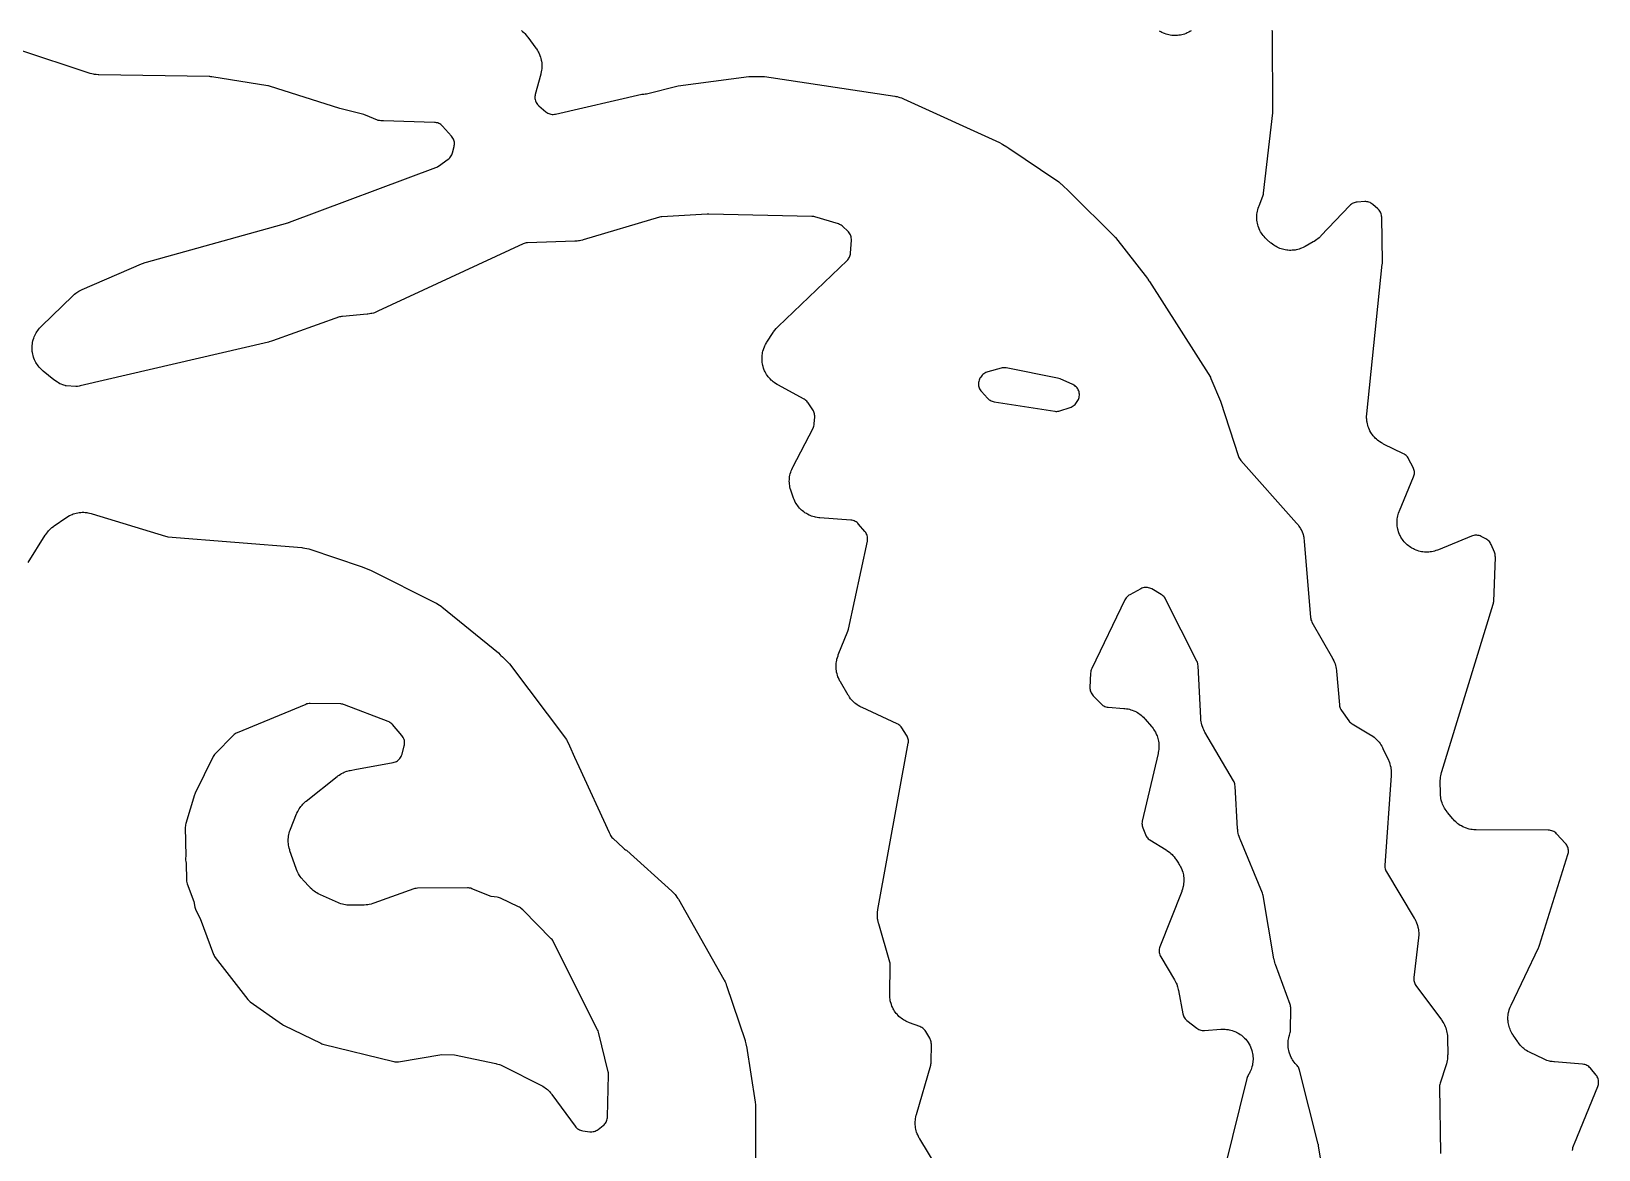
# Model space of a CAD drawing. Header units: millimetres. Extents: x 0 to 194, y 0 to 300.
# Drawn here: x 96.1 to 137.74, y 223.05 to 252.75 of the extents above; entities that cross this region are included whole.
import ezdxf

# ---------------------------------------------------------------- set-up
doc = ezdxf.new("R2010")
doc.units = ezdxf.units.MM
doc.layers.add('CUT', color=7, linetype='CONTINUOUS')

msp = doc.modelspace()

# ---------------------------------------------------------------- linework, layer by layer
at = {"layer": 'CUT'}
for points in [[(109.1181, 252.7727), (109.1473, 252.7498), (109.1845, 252.7171), (109.211, 252.6912), (109.2443, 252.6546), (109.2756, 252.6162), (109.2908, 252.5966), (109.5049, 252.3027), (109.5176, 252.2842), (109.5422, 252.2468), (109.5648, 252.2082), (109.5803, 252.1784), (109.599, 252.1377), (109.6114, 252.1066), (109.626, 252.0642), (109.6353, 252.032), (109.6456, 251.9884), (109.6516, 251.9554), (109.6575, 251.9111), (109.6602, 251.8776), (109.6617, 251.8329), (109.6611, 251.7993), (109.6581, 251.7547), (109.6542, 251.7213), (109.6467, 251.6772), (109.6371, 251.6335), (109.6317, 251.6117), (109.4861, 251.0782), (109.4799, 251.0505), (109.4764, 251.0222), (109.4756, 250.9938), (109.4775, 250.9654), (109.482, 250.9373), (109.4892, 250.9097), (109.499, 250.883), (109.5112, 250.8573), (109.5259, 250.8329), (109.5428, 250.81), (109.5617, 250.7888), (109.5827, 250.7695), (109.766, 250.6155), (109.7907, 250.5969), (109.8171, 250.5809), (109.8451, 250.5677), (109.8742, 250.5575), (109.9043, 250.5503), (109.9349, 250.5463), (109.9658, 250.5454), (109.9966, 250.5477), (110.027, 250.5531), (112.3161, 251.0863), (112.3709, 251.0873), (112.4044, 251.0897), (112.4375, 251.0959), (113.2788, 251.3029), (115.1632, 251.5479), (115.5752, 251.5499), (119.0407, 251.0284), (119.0612, 251.0249), (119.102, 251.0168), (119.1424, 251.0068), (119.1723, 250.998), (119.2116, 250.9843), (119.2502, 250.9688), (119.2693, 250.9607), (121.8212, 249.7999), (121.8214, 249.7998), (121.8767, 249.7659), (121.9103, 249.7453), (122.013, 249.6824), (122.0676, 249.6489), (123.3434, 248.7905), (123.3595, 248.7792), (123.391, 248.7559), (123.4215, 248.7313), (123.4509, 248.7054), (123.4653, 248.6921), (123.6902, 248.4754), (124.8831, 247.289), (124.8838, 247.2883), (124.8966, 247.2756), (124.8972, 247.275), (125.7461, 246.1842), (125.7586, 246.1673), (125.7888, 246.1245), (125.8005, 246.1071), (127.4205, 243.5688), (127.4219, 243.5656), (127.4271, 243.5532), (127.4356, 243.5327), (127.6885, 242.9259), (128.1687, 241.4577), (128.1798, 241.4289), (128.1938, 241.4014), (128.2105, 241.3755), (128.2299, 241.3514), (129.7103, 239.6892), (129.7237, 239.6734), (129.7499, 239.6412), (129.7745, 239.6078), (129.7918, 239.5819), (129.8132, 239.5464), (129.8281, 239.5191), (129.8461, 239.4817), (129.8584, 239.4531), (129.8729, 239.4143), (129.8825, 239.3847), (129.8934, 239.3447), (129.9002, 239.3143), (129.9074, 239.2735), (129.9127, 239.2323), (129.9149, 239.2117), (130.0809, 237.1854), (130.0853, 237.1531), (130.0932, 237.1215), (130.1045, 237.0909), (130.119, 237.0617), (130.6666, 236.0977), (130.678, 236.0762), (130.6996, 236.0329), (130.7189, 235.9884), (130.7315, 235.9544), (130.7459, 235.9081), (130.7548, 235.8729), (130.7641, 235.8253), (130.7708, 235.7773), (130.7735, 235.7532), (130.8498, 234.8612), (130.8542, 234.8297), (130.8619, 234.7988), (130.8729, 234.7689), (130.8869, 234.7404), (130.9039, 234.7135), (131.0989, 234.438), (131.1184, 234.4134), (131.1403, 234.391), (131.1644, 234.3709), (131.1905, 234.3535), (131.6768, 234.0645), (131.6958, 234.0526), (131.733, 234.0278), (131.769, 234.0013), (131.795, 233.98), (131.8282, 233.95), (131.8519, 233.9263), (131.8819, 233.8931), (131.9032, 233.8672), (131.9298, 233.8312), (131.9483, 233.8033), (131.9712, 233.7648), (131.9922, 233.7253), (132.0022, 233.7053), (132.1491, 233.3912), (132.1582, 233.3702), (132.1754, 233.328), (132.1905, 233.2849), (132.2001, 233.252), (132.2107, 233.2076), (132.217, 233.174), (132.223, 233.1287), (132.2258, 233.0946), (132.2272, 233.049), (132.2264, 233.0034), (132.2253, 232.9806), (132.0577, 230.5973), (132.0571, 230.5668), (132.0597, 230.5364), (132.0653, 230.5063), (132.0739, 230.477), (132.0854, 230.4488), (132.0998, 230.4218), (132.8388, 229.1915), (132.8493, 229.173), (132.8693, 229.1357), (132.8877, 229.0974), (132.9, 229.0681), (132.9147, 229.0283), (132.9242, 228.998), (132.935, 228.957), (132.9417, 228.9259), (132.9486, 228.884), (132.9523, 228.8525), (132.9552, 228.8101), (132.9559, 228.7784), (132.9548, 228.7359), (132.9518, 228.6936), (132.9497, 228.6725), (132.8236, 227.6215), (132.8215, 227.5931), (132.8222, 227.5647), (132.8255, 227.5365), (132.8315, 227.5088), (132.8401, 227.4817), (132.8512, 227.4555), (132.8647, 227.4305), (132.8805, 227.407), (133.5593, 226.4923), (133.5729, 226.4729), (133.599, 226.4335), (133.6231, 226.3927), (133.6394, 226.3613), (133.6591, 226.3182), (133.6721, 226.2852), (133.6871, 226.2403), (133.6965, 226.2062), (133.7067, 226.16), (133.7126, 226.125), (133.7179, 226.078), (133.7207, 226.0307), (133.7215, 226.0071), (133.7245, 225.5718), (133.724, 225.5478), (133.7218, 225.4999), (133.717, 225.4522), (133.7115, 225.4167), (133.7017, 225.3697), (133.6894, 225.3234), (133.6826, 225.3004), (133.5243, 224.8114), (133.516, 224.7801), (133.5111, 224.748), (133.5097, 224.7156), (133.5299, 222.9451)], [(126.9119, 252.7672), (126.8743, 252.7442), (126.8453, 252.7284), (126.8057, 252.7092), (126.7753, 252.6963), (126.7339, 252.6811), (126.7024, 252.6712), (126.6597, 252.6602), (126.6274, 252.6534), (126.5839, 252.6465), (126.5511, 252.643), (126.5071, 252.6404), (126.4741, 252.6401), (126.43, 252.6419), (126.3971, 252.6448), (126.3535, 252.6508), (126.321, 252.6569), (126.2782, 252.6672), (126.2465, 252.6765), (126.2048, 252.6909), (126.1742, 252.7032), (126.1342, 252.7217), (126.1049, 252.7369), (126.0669, 252.7592)], [(137.0374, 223.0227), (137.0459, 223.0677), (137.054, 223.101), (137.067, 223.1449), (137.0823, 223.1881), (137.0905, 223.2095), (137.7129, 224.7206), (137.7228, 224.7485), (137.7299, 224.7771), (137.7342, 224.8063), (137.7355, 224.8358), (137.734, 224.8653), (137.7295, 224.8945), (137.7222, 224.9231), (137.7122, 224.9509), (137.6994, 224.9775), (137.6841, 225.0028), (137.6664, 225.0264), (137.5155, 225.2083), (137.4954, 225.2303), (137.4731, 225.2502), (137.449, 225.2678), (137.4232, 225.2829), (137.3961, 225.2954), (137.3678, 225.3051), (137.3388, 225.3119), (137.3092, 225.3158), (136.5608, 225.3773), (136.5406, 225.3794), (136.5002, 225.3846), (136.4602, 225.3915), (136.4304, 225.3981), (136.3911, 225.4087), (136.362, 225.4179), (136.3238, 225.432), (136.2864, 225.4478), (136.2678, 225.4561), (135.9189, 225.622), (135.8975, 225.6329), (135.8553, 225.6558), (135.8144, 225.6809), (135.7848, 225.7014), (135.7468, 225.7307), (135.7195, 225.7542), (135.6849, 225.7874), (135.6603, 225.8136), (135.6293, 225.8504), (135.6004, 225.8887), (135.5865, 225.9082), (135.4656, 226.0875), (135.4541, 226.1054), (135.432, 226.1418), (135.4117, 226.1793), (135.3978, 226.208), (135.381, 226.2472), (135.3699, 226.2771), (135.3569, 226.3177), (135.3487, 226.3486), (135.3396, 226.3902), (135.3343, 226.4217), (135.3293, 226.464), (135.327, 226.4958), (135.3259, 226.5384), (135.3266, 226.5704), (135.3296, 226.6129), (135.3334, 226.6446), (135.3404, 226.6866), (135.3471, 226.7178), (135.358, 226.759), (135.3677, 226.7894), (135.3825, 226.8294), (135.3991, 226.8686), (135.4079, 226.888), (136.1395, 228.4057), (136.1483, 228.4257), (136.1593, 228.4537), (136.1666, 228.4743), (136.9209, 230.887), (136.9281, 230.9147), (136.9327, 230.943), (136.9345, 230.9717), (136.9336, 231.0003), (136.93, 231.0288), (136.9236, 231.0568), (136.9146, 231.084), (136.9031, 231.1103), (136.8891, 231.1353), (136.8727, 231.1589), (136.8542, 231.1808), (136.6165, 231.4364), (136.5945, 231.4577), (136.5705, 231.4767), (136.5447, 231.4931), (136.5173, 231.5068), (136.4887, 231.5176), (136.4591, 231.5255), (136.4289, 231.5303), (136.3983, 231.532), (134.4824, 231.5416), (134.4607, 231.5422), (134.4175, 231.5445), (134.3744, 231.5489), (134.3423, 231.5537), (134.2998, 231.5622), (134.2683, 231.5701), (134.2269, 231.5827), (134.1963, 231.5935), (134.1563, 231.61), (134.1269, 231.6238), (134.0886, 231.644), (134.0607, 231.6606), (134.0245, 231.6844), (133.9983, 231.7036), (133.9646, 231.7308), (133.9404, 231.7523), (133.9094, 231.7827), (133.88, 231.8144), (133.8657, 231.8307), (133.7239, 231.9993), (133.7101, 232.0166), (133.6833, 232.0518), (133.6583, 232.0884), (133.6409, 232.1167), (133.6195, 232.1555), (133.605, 232.1854), (133.5876, 232.2261), (133.5761, 232.2572), (133.5628, 232.2995), (133.5544, 232.3316), (133.5453, 232.375), (133.5401, 232.4078), (133.5354, 232.4518), (133.5328, 232.496), (133.532, 232.5182), (133.5291, 232.8274), (133.5295, 232.8505), (133.5314, 232.8966), (133.5357, 232.9425), (133.5407, 232.9767), (133.5496, 233.022), (133.5609, 233.0667), (133.5671, 233.0889), (134.9343, 237.5332), (134.9409, 237.5585), (134.9452, 237.5842), (134.9473, 237.6103), (134.9908, 238.7876), (134.9907, 238.8141), (134.9881, 238.8405), (134.9833, 238.8666), (134.9761, 238.8921), (134.9668, 238.9169), (134.8792, 239.1211), (134.8661, 239.1479), (134.8504, 239.1733), (134.8323, 239.197), (134.8119, 239.2187), (134.7894, 239.2384), (134.7651, 239.2557), (134.7392, 239.2705), (134.6115, 239.3353), (134.5854, 239.347), (134.5582, 239.3562), (134.5303, 239.3627), (134.5019, 239.3666), (134.4733, 239.3677), (134.4447, 239.3661), (134.4164, 239.3618), (134.3886, 239.3548), (134.3616, 239.3451), (133.4767, 238.9809), (133.456, 238.973), (133.4144, 238.9582), (133.3722, 238.9455), (133.34, 238.9375), (133.2967, 238.929), (133.264, 238.9242), (133.22, 238.92), (133.187, 238.9184), (133.1428, 238.9185), (133.1098, 238.9202), (133.0658, 238.9246), (133.0331, 238.9296), (132.9898, 238.9383), (132.9577, 238.9464), (132.9155, 238.9593), (132.8844, 238.9705), (132.8436, 238.9875), (132.8137, 239.0018), (132.7748, 239.0227), (132.7465, 239.0398), (132.7098, 239.0644), (132.6833, 239.0842), (132.6493, 239.1123), (132.6248, 239.1345), (132.5936, 239.1658), (132.5715, 239.1904), (132.5436, 239.2246), (132.5239, 239.2512), (132.4995, 239.288), (132.4825, 239.3164), (132.4618, 239.3554), (132.4477, 239.3854), (132.431, 239.4262), (132.4199, 239.4574), (132.4072, 239.4997), (132.3992, 239.5318), (132.3907, 239.5752), (132.386, 239.6079), (132.3817, 239.6519), (132.3802, 239.6849), (132.3803, 239.7291), (132.382, 239.7621), (132.3865, 239.8061), (132.3914, 239.8388), (132.4002, 239.8821), (132.4083, 239.9141), (132.4212, 239.9564), (132.4362, 239.9979), (132.4442, 240.0185), (132.8182, 240.9142), (132.8281, 240.9415), (132.8352, 240.9696), (132.8397, 240.9983), (132.8413, 241.0273), (132.8402, 241.0563), (132.8362, 241.0851), (132.8295, 241.1134), (132.82, 241.1408), (132.808, 241.1673), (132.6883, 241.3994), (132.6746, 241.4232), (132.6587, 241.4457), (132.6409, 241.4667), (132.6212, 241.4859), (132.5998, 241.5033), (132.577, 241.5186), (132.5528, 241.5317), (132.0241, 241.7887), (132.0038, 241.7992), (131.9637, 241.8213), (131.9248, 241.8454), (131.8966, 241.8649), (131.8603, 241.8928), (131.8342, 241.9151), (131.801, 241.9466), (131.7773, 241.9714), (131.7474, 242.006), (131.7264, 242.0331), (131.7002, 242.0707), (131.682, 242.0998), (131.6598, 242.1398), (131.6446, 242.1705), (131.6266, 242.2126), (131.6147, 242.2448), (131.601, 242.2884), (131.5924, 242.3216), (131.5832, 242.3665), (131.578, 242.4004), (131.5734, 242.4459), (131.5717, 242.4802), (131.5718, 242.526), (131.5742, 242.5716), (131.576, 242.5945), (131.9877, 246.5709), (131.989, 246.5886), (131.9901, 246.6128), (131.9904, 246.6305), (131.9728, 247.8171), (131.9711, 247.845), (131.9668, 247.8728), (131.9599, 247.8999), (131.9505, 247.9264), (131.9386, 247.9518), (131.9245, 247.976), (131.9081, 247.9988), (131.8897, 248.0199), (131.8694, 248.0393), (131.7351, 248.1557), (131.7122, 248.1737), (131.6877, 248.1894), (131.6617, 248.2026), (131.6346, 248.2133), (131.6066, 248.2212), (131.5779, 248.2264), (131.5489, 248.2288), (131.5197, 248.2284), (131.3239, 248.2161), (131.296, 248.213), (131.2686, 248.2074), (131.2417, 248.1992), (131.2158, 248.1885), (131.1909, 248.1754), (131.1674, 248.1601), (131.1454, 248.1427), (131.1252, 248.1232), (130.3589, 247.316), (130.343, 247.3), (130.3103, 247.2689), (130.276, 247.2394), (130.2493, 247.2186), (130.2123, 247.1927), (130.1741, 247.1687), (130.1546, 247.1572), (129.942, 247.0382), (129.9231, 247.0283), (129.885, 247.0092), (129.8459, 246.992), (129.8161, 246.9805), (129.7756, 246.9671), (129.7448, 246.9585), (129.7032, 246.9489), (129.6717, 246.9433), (129.6294, 246.9377), (129.5976, 246.935), (129.5549, 246.9335), (129.523, 246.9339), (129.4804, 246.9364), (129.4486, 246.9398), (129.4064, 246.9464), (129.3751, 246.9528), (129.3337, 246.9633), (129.3032, 246.9726), (129.263, 246.987), (129.2334, 246.9992), (129.1948, 247.0173), (129.1665, 247.0322), (129.1298, 247.054), (129.1031, 247.0715), (129.0686, 247.0966), (129.0353, 247.1233), (129.019, 247.137), (128.9282, 247.2172), (128.9113, 247.2328), (128.8785, 247.2649), (128.8473, 247.2987), (128.8253, 247.3252), (128.7977, 247.362), (128.7785, 247.3906), (128.7549, 247.43), (128.7387, 247.4603), (128.7191, 247.502), (128.7061, 247.5338), (128.6909, 247.5772), (128.6813, 247.6103), (128.6706, 247.655), (128.6643, 247.6889), (128.6583, 247.7344), (128.6555, 247.7687), (128.6541, 247.8147), (128.6549, 247.8491), (128.6582, 247.895), (128.6624, 247.9291), (128.6704, 247.9744), (128.6781, 248.008), (128.6907, 248.0522), (128.7055, 248.0957), (128.7135, 248.1172), (128.8161, 248.3748), (128.8248, 248.3998), (128.8312, 248.4255), (128.8354, 248.4516), (129.08, 250.5831), (129.0815, 250.601), (129.0829, 250.6256), (129.0833, 250.6435), (129.072, 252.6919), (129.0706, 252.7189), (129.0668, 252.7456), (129.0607, 252.7719)], [(120.1873, 222.5253), (119.6992, 223.3345), (119.6878, 223.3547), (119.6659, 223.3955), (119.6462, 223.4374), (119.6331, 223.4695), (119.6178, 223.5133), (119.608, 223.5466), (119.5973, 223.5917), (119.591, 223.6258), (119.585, 223.6717), (119.5822, 223.7063), (119.5809, 223.7526), (119.5818, 223.7873), (119.5853, 223.8335), (119.5897, 223.868), (119.5979, 223.9136), (119.6085, 223.9587), (119.6143, 223.9811), (119.9923, 225.2879), (119.9986, 225.3143), (120.0026, 225.3412), (120.0041, 225.3683), (120.0087, 225.8505), (120.0077, 225.8782), (120.0042, 225.9057), (119.9981, 225.9328), (119.9895, 225.9591), (119.9785, 225.9846), (119.9653, 226.009), (119.8576, 226.1865), (119.8414, 226.2104), (119.8231, 226.2327), (119.8026, 226.2531), (119.7803, 226.2715), (119.7564, 226.2876), (119.731, 226.3013), (119.7044, 226.3126), (119.4287, 226.4137), (119.4088, 226.4215), (119.3694, 226.4382), (119.3308, 226.4567), (119.3025, 226.4719), (119.2658, 226.494), (119.2392, 226.5118), (119.2048, 226.5373), (119.1799, 226.5576), (119.1481, 226.5862), (119.1253, 226.6087), (119.0963, 226.6403), (119.0757, 226.6649), (119.0499, 226.699), (119.0318, 226.7255), (119.0093, 226.7619), (118.9938, 226.79), (118.9748, 226.8284), (118.9621, 226.8578), (118.9469, 226.8979), (118.9369, 226.9284), (118.9256, 226.9697), (118.9186, 227.001), (118.9113, 227.0431), (118.9073, 227.075), (118.904, 227.1177), (118.9028, 227.1604), (118.9027, 227.1819), (118.9165, 227.9355), (118.9155, 227.9655), (118.9116, 227.9952), (118.9047, 228.0244), (118.6093, 229.0451), (118.6039, 229.0652), (118.5942, 229.1056), (118.5864, 229.1465), (118.582, 229.1773), (118.578, 229.2187), (118.5764, 229.2498), (118.5762, 229.2914), (118.5775, 229.3225), (118.5812, 229.364), (118.5867, 229.4052), (118.59, 229.4257), (119.3958, 233.8395), (119.3996, 233.8676), (119.4007, 233.8959), (119.3991, 233.9242), (119.3949, 233.9522), (119.388, 233.9797), (119.3786, 234.0065), (119.3666, 234.0322), (119.3523, 234.0567), (119.2258, 234.2516), (119.2093, 234.2746), (119.1908, 234.2959), (119.1703, 234.3154), (119.148, 234.3328), (119.1242, 234.3481), (119.0991, 234.3611), (118.1674, 234.7877), (118.1469, 234.7978), (118.1064, 234.8188), (118.067, 234.842), (118.0385, 234.8608), (118.0016, 234.8877), (117.9751, 234.9093), (117.9412, 234.9399), (117.917, 234.9641), (117.8864, 234.9979), (117.8648, 235.0244), (117.8377, 235.0612), (117.8126, 235.0993), (117.8005, 235.1187), (117.5912, 235.4741), (117.5801, 235.4941), (117.559, 235.5345), (117.54, 235.5759), (117.5273, 235.6076), (117.5125, 235.6508), (117.5031, 235.6836), (117.4928, 235.728), (117.4868, 235.7616), (117.481, 235.8069), (117.4785, 235.8409), (117.4773, 235.8865), (117.4782, 235.9206), (117.4816, 235.9661), (117.4859, 236), (117.494, 236.0449), (117.5017, 236.0781), (117.5143, 236.122), (117.529, 236.1651), (117.5369, 236.1865), (117.7908, 236.8215), (117.7991, 236.8452), (117.8054, 236.8695), (118.3098, 239.2054), (118.3148, 239.2354), (118.3166, 239.2658), (118.3153, 239.2963), (118.311, 239.3264), (118.3036, 239.356), (118.2933, 239.3846), (118.2801, 239.4121), (118.2642, 239.4381), (118.2458, 239.4623), (118.0769, 239.6622), (118.0566, 239.684), (118.0343, 239.7036), (118.0101, 239.7209), (117.9843, 239.7357), (117.9572, 239.748), (117.929, 239.7574), (117.9, 239.764), (117.8704, 239.7678), (117.0417, 239.8307), (117.02, 239.8329), (116.9768, 239.8383), (116.9338, 239.8457), (116.902, 239.8529), (116.86, 239.8645), (116.829, 239.8747), (116.7883, 239.8903), (116.7584, 239.9035), (116.7194, 239.923), (116.6885, 239.9404), (116.6515, 239.9636), (116.6222, 239.984), (116.5876, 240.0107), (116.5627, 240.0319), (116.5309, 240.0619), (116.5081, 240.0855), (116.4793, 240.1184), (116.459, 240.144), (116.4335, 240.1796), (116.4158, 240.2071), (116.3939, 240.2449), (116.3789, 240.274), (116.3607, 240.3138), (116.3446, 240.3544), (116.337, 240.3749), (116.2808, 240.5391), (116.2739, 240.5609), (116.2614, 240.6046), (116.251, 240.649), (116.245, 240.6826), (116.2392, 240.7277), (116.2366, 240.7617), (116.2354, 240.8073), (116.2362, 240.8414), (116.2396, 240.8868), (116.2439, 240.9206), (116.2519, 240.9655), (116.2596, 240.9987), (116.2721, 241.0425), (116.2831, 241.0748), (116.2999, 241.1171), (116.3189, 241.1585), (116.3289, 241.179), (116.8656, 242.2097), (116.8786, 242.2383), (116.8886, 242.2681), (116.8954, 242.2987), (116.899, 242.33), (116.9099, 242.5085), (116.9103, 242.5363), (116.9081, 242.5641), (116.9033, 242.5916), (116.8961, 242.6185), (116.8863, 242.6446), (116.8742, 242.6697), (116.8598, 242.6935), (116.7339, 242.8817), (116.7168, 242.9049), (116.6975, 242.9263), (116.6762, 242.9457), (116.6532, 242.9631), (116.6286, 242.9781), (115.9277, 243.3618), (115.9089, 243.3727), (115.8719, 243.3953), (115.836, 243.4197), (115.81, 243.4393), (115.7767, 243.4671), (115.7527, 243.4891), (115.7222, 243.5199), (115.7004, 243.5441), (115.673, 243.5778), (115.6537, 243.6039), (115.6296, 243.6401), (115.6129, 243.668), (115.5925, 243.7063), (115.5785, 243.7356), (115.5619, 243.7757), (115.5508, 243.8063), (115.5381, 243.8478), (115.5301, 243.8793), (115.5214, 243.9219), (115.5164, 243.954), (115.5119, 243.9972), (115.5101, 244.0297), (115.5097, 244.0731), (115.511, 244.1056), (115.5149, 244.1488), (115.5193, 244.181), (115.5273, 244.2237), (115.5348, 244.2553), (115.5468, 244.297), (115.5574, 244.3278), (115.5734, 244.3682), (115.5868, 244.3978), (115.6067, 244.4364), (115.6283, 244.474), (115.6396, 244.4925), (115.8041, 244.7487), (115.8192, 244.7706), (115.8504, 244.8135), (115.8842, 244.8545), (115.9203, 244.8934), (115.939, 244.9123), (117.7689, 246.6638), (117.788, 246.6839), (117.8052, 246.7057), (117.8203, 246.7289), (117.8332, 246.7535), (117.8438, 246.7791), (117.8519, 246.8056), (117.8576, 246.8327), (117.8608, 246.8603), (117.8841, 247.2051), (117.8847, 247.2348), (117.8823, 247.2643), (117.877, 247.2935), (117.8689, 247.3219), (117.858, 247.3495), (117.8444, 247.3758), (117.8283, 247.4007), (117.8098, 247.4239), (117.7891, 247.4451), (117.6584, 247.5667), (117.6375, 247.5844), (117.6151, 247.6002), (117.5913, 247.6138), (117.5664, 247.6252), (117.5406, 247.6343), (116.9151, 247.8226), (116.8891, 247.8292), (116.8625, 247.8335), (116.8357, 247.8353), (114.0934, 247.8995), (114.0808, 247.8995), (114.0636, 247.8992), (114.051, 247.8987), (112.853, 247.8264), (112.8189, 247.8223), (112.7856, 247.8145), (110.7562, 247.2114), (110.7377, 247.2064), (110.7005, 247.197), (110.6629, 247.1893), (110.6345, 247.1847), (110.5964, 247.1801), (110.5582, 247.1772), (110.539, 247.1762), (109.2779, 247.1346), (109.2478, 247.1321), (109.2182, 247.1266), (109.1892, 247.1182), (109.1613, 247.1069), (105.3048, 245.3143), (105.2868, 245.3064), (105.2506, 245.2915), (105.2138, 245.2781), (105.1859, 245.2693), (105.148, 245.2592), (105.1194, 245.2529), (105.0808, 245.2461), (105.042, 245.241), (105.0225, 245.2389), (104.3621, 245.1814), (104.3368, 245.1781), (104.3117, 245.1726), (104.2873, 245.165), (102.5067, 244.529), (102.4822, 244.5211), (102.4204, 244.5029), (102.3954, 244.4964), (97.3946, 243.3337), (97.3722, 243.3291), (97.3272, 243.3211), (97.2819, 243.3153), (97.2779, 243.315), (97.0288, 243.3364), (97.0053, 243.339), (96.9949, 243.3404), (96.966, 243.3488), (96.9336, 243.3599), (96.8911, 243.3769), (96.86, 243.3913), (96.8196, 243.4125), (96.7901, 243.4299), (96.752, 243.4552), (96.7152, 243.4823), (96.6971, 243.4964), (96.4153, 243.7274), (96.3984, 243.7419), (96.3653, 243.7719), (96.3338, 243.8034), (96.3114, 243.8282), (96.2831, 243.8627), (96.2633, 243.8895), (96.2386, 243.9267), (96.2215, 243.9554), (96.2006, 243.9948), (96.1864, 244.025), (96.1695, 244.0663), (96.1584, 244.0978), (96.1457, 244.1405), (96.1378, 244.173), (96.1294, 244.2168), (96.1247, 244.2499), (96.1206, 244.2943), (96.1192, 244.3276), (96.1196, 244.3722), (96.1215, 244.4056), (96.1263, 244.4499), (96.1315, 244.4829), (96.1407, 244.5266), (96.1491, 244.5589), (96.1625, 244.6014), (96.1742, 244.6327), (96.1917, 244.6737), (96.2064, 244.7037), (96.2279, 244.7428), (96.2455, 244.7712), (96.2708, 244.8079), (96.2911, 244.8345), (96.3199, 244.8685), (96.3503, 244.9011), (96.366, 244.917), (97.2026, 245.7272), (97.2175, 245.741), (97.2478, 245.7679), (97.2794, 245.7933), (97.3039, 245.8113), (97.3376, 245.8339), (97.3636, 245.8496), (97.3992, 245.869), (97.4357, 245.8868), (97.4541, 245.8953), (99.024, 246.575), (99.0527, 246.5863), (99.1254, 246.612), (99.1548, 246.6213), (102.916, 247.6679), (102.9284, 247.6716), (102.9454, 247.6771), (102.9576, 247.6814), (106.8483, 249.1369), (106.8726, 249.1472), (106.8958, 249.1596), (106.9179, 249.174), (107.1715, 249.3556), (107.1948, 249.3741), (107.2161, 249.3948), (107.2353, 249.4175), (107.2522, 249.442), (107.2665, 249.4681), (107.2782, 249.4954), (107.2871, 249.5238), (107.3302, 249.6889), (107.3363, 249.7179), (107.3394, 249.7474), (107.3397, 249.777), (107.337, 249.8065), (107.3314, 249.8356), (107.323, 249.864), (107.3118, 249.8914), (107.298, 249.9176), (107.2817, 249.9423), (107.263, 249.9653), (107.0209, 250.2344), (106.9995, 250.2559), (106.976, 250.2752), (106.9506, 250.292), (106.9237, 250.3061), (106.8955, 250.3174), (106.8663, 250.3259), (106.8364, 250.3313), (106.8061, 250.3337), (105.4507, 250.3706), (105.4298, 250.3717), (105.3879, 250.3748), (105.3463, 250.3798), (105.3153, 250.3851), (105.2997, 250.3884), (104.9738, 250.5273), (104.9519, 250.5357), (104.9294, 250.5423), (104.2958, 250.7017), (102.4236, 251.2953), (102.4021, 251.3013), (102.3801, 251.3056), (100.8907, 251.5428), (100.8697, 251.5454), (100.8408, 251.5479), (100.8197, 251.549), (97.8932, 251.5983), (97.8705, 251.5993), (97.8253, 251.6023), (97.7803, 251.6076), (97.7468, 251.6133), (97.7026, 251.6232), (97.6589, 251.6352), (97.6372, 251.6418), (95.7659, 252.2603)], [(96.0162, 238.6436), (96.4693, 239.3682), (96.4818, 239.3872), (96.5078, 239.4244), (96.5356, 239.4602), (96.5578, 239.486), (96.5891, 239.5189), (96.6137, 239.5423), (96.6482, 239.5719), (96.684, 239.5996), (96.7023, 239.6131), (97.0129, 239.8294), (97.0318, 239.8418), (97.0702, 239.8658), (97.1098, 239.8878), (97.1402, 239.9028), (97.1818, 239.9207), (97.2136, 239.9325), (97.2568, 239.9462), (97.2896, 239.9548), (97.3339, 239.964), (97.3674, 239.9693), (97.4124, 239.974), (97.4463, 239.9758), (97.4916, 239.976), (97.5255, 239.9745), (97.5705, 239.9701), (97.6041, 239.9651), (97.6485, 239.9563), (97.6923, 239.9452), (97.7142, 239.9391), (99.6632, 239.3408), (99.6946, 239.333), (99.7267, 239.3286), (103.2825, 239.0375), (103.3094, 239.0345), (103.3628, 239.0269), (103.4158, 239.016), (103.4679, 239.0021), (103.4938, 238.9943), (104.8591, 238.5387), (105.1074, 238.4393), (106.8384, 237.5696), (106.8599, 237.5581), (106.9021, 237.5339), (106.943, 237.5075), (106.9824, 237.4789), (107.0017, 237.4641), (108.5099, 236.239), (108.5555, 236.194), (108.5738, 236.176), (108.6154, 236.135), (108.8044, 235.9484), (110.3122, 233.9381), (110.3237, 233.9219), (110.3917, 233.7737), (110.5296, 233.4733), (110.643, 233.2265), (111.4497, 231.4691), (111.4637, 231.4381), (111.466, 231.4337), (111.4754, 231.4132), (111.4888, 231.3874), (111.5047, 231.363), (111.5228, 231.3402), (111.5431, 231.3193), (111.8291, 231.0518), (111.8534, 231.0313), (111.8798, 231.0136), (111.9078, 230.9987), (111.916, 230.9954), (113.1167, 229.91), (113.134, 229.8934), (113.1678, 229.8594), (113.1997, 229.8237), (113.2222, 229.7957), (113.2502, 229.7567), (113.276, 229.7164), (113.2884, 229.6958), (114.498, 227.5632), (114.5082, 227.5441), (114.5277, 227.5054), (114.5454, 227.4659), (114.5611, 227.4256), (114.5685, 227.4052), (115.0585, 225.9431), (115.0641, 225.9251), (115.0746, 225.8889), (115.0835, 225.8523), (115.0909, 225.8154), (115.0942, 225.7968), (115.3281, 224.3076), (115.3306, 224.2899), (115.3347, 224.2545), (115.3374, 224.2189), (115.3387, 224.1833), (115.339, 224.1655), (115.3257, 219.4301)], [(130.5393, 221.6463), (130.2962, 223.1494), (130.2939, 223.1622), (130.2902, 223.1798), (130.2873, 223.1926), (129.7918, 225.1528), (129.7833, 225.1805), (129.7723, 225.2072), (129.7587, 225.2328), (129.7427, 225.2569), (129.7244, 225.2794), (129.6914, 225.3162), (129.6772, 225.3329), (129.6497, 225.3668), (129.6239, 225.402), (129.6058, 225.4293), (129.5835, 225.4668), (129.5682, 225.4957), (129.5496, 225.5353), (129.5372, 225.5655), (129.5225, 225.6067), (129.5131, 225.638), (129.5025, 225.6804), (129.4961, 225.7125), (129.4897, 225.7557), (129.4864, 225.7883), (129.4842, 225.8319), (129.4842, 225.8646), (129.4862, 225.9083), (129.4893, 225.9408), (129.4956, 225.9841), (129.5019, 226.0162), (129.5123, 226.0586), (129.5216, 226.09), (129.5329, 226.122), (129.5421, 226.1535), (129.5477, 226.1858), (129.5499, 226.2185), (129.5556, 226.7939), (129.5547, 226.8209), (129.5513, 226.8477), (129.5456, 226.8741), (129.5374, 226.8999), (129.1496, 227.9613), (129.1431, 227.9805), (129.1309, 228.0191), (129.1205, 228.0583), (129.1118, 228.0978), (129.1079, 228.1177), (128.8199, 229.7934), (128.8125, 229.8258), (128.8015, 229.8572), (128.2092, 231.2898), (128.2003, 231.3131), (128.1839, 231.3599), (128.1701, 231.4077), (128.1617, 231.4439), (128.1533, 231.4929), (128.1476, 231.5422), (128.1454, 231.567), (128.0764, 232.7051), (128.0734, 232.733), (128.0678, 232.7606), (128.0596, 232.7875), (128.049, 232.8135), (128.0359, 232.8384), (127.2768, 234.1366), (127.2664, 234.1554), (127.2465, 234.1935), (127.2284, 234.2326), (127.2163, 234.2624), (127.202, 234.303), (127.1928, 234.3339), (127.1825, 234.3757), (127.1763, 234.4073), (127.17, 234.4499), (127.1658, 234.4927), (127.1642, 234.5142), (127.0937, 235.9019), (127.0905, 235.9329), (127.0841, 235.9635), (127.0746, 235.9932), (127.062, 236.0218), (126.2312, 237.6689), (126.2171, 237.6939), (126.2007, 237.7173), (126.1821, 237.7391), (126.1616, 237.759), (126.1392, 237.7769), (126.1152, 237.7926), (125.8663, 237.9387), (125.839, 237.9529), (125.8104, 237.9642), (125.7808, 237.9726), (125.7505, 237.9778), (125.7199, 237.98), (125.6892, 237.979), (125.6587, 237.9748), (125.6288, 237.9676), (125.5999, 237.9573), (125.5721, 237.9441), (125.2805, 237.7871), (125.2538, 237.7708), (125.2288, 237.7518), (125.206, 237.7304), (125.1856, 237.7066), (125.1677, 237.6809), (125.1527, 237.6535), (124.2681, 235.8228), (124.2562, 235.7948), (124.2473, 235.7657), (124.2414, 235.7359), (124.2385, 235.7056), (124.2215, 235.3254), (124.2217, 235.2949), (124.225, 235.2645), (124.2314, 235.2346), (124.2408, 235.2055), (124.2531, 235.1775), (124.2682, 235.1509), (124.2859, 235.126), (124.3061, 235.103), (124.5158, 234.8872), (124.5387, 234.866), (124.5636, 234.8473), (124.5903, 234.8313), (124.6185, 234.8181), (124.648, 234.8079), (124.6783, 234.8009), (124.7093, 234.797), (125.1262, 234.7668), (125.1483, 234.7646), (125.1924, 234.7593), (125.2361, 234.7517), (125.2686, 234.7444), (125.3114, 234.7326), (125.343, 234.7221), (125.3844, 234.7061), (125.4148, 234.6926), (125.4545, 234.6726), (125.4834, 234.6562), (125.5209, 234.6324), (125.548, 234.6132), (125.583, 234.5858), (125.6081, 234.564), (125.6402, 234.5333), (125.6707, 234.501), (125.6856, 234.4845), (125.8585, 234.2827), (125.8718, 234.2664), (125.8977, 234.2331), (125.9221, 234.1987), (125.9391, 234.1721), (125.96, 234.1355), (125.9745, 234.1074), (125.9919, 234.069), (126.0037, 234.0396), (126.0175, 233.9998), (126.0264, 233.9695), (126.0364, 233.9285), (126.0425, 233.8975), (126.0486, 233.8558), (126.0517, 233.8243), (126.0539, 233.7822), (126.0541, 233.7506), (126.0523, 233.7085), (126.0495, 233.677), (126.0438, 233.6352), (126.0362, 233.5938), (126.0319, 233.5731), (125.6116, 231.7715), (125.6062, 231.7417), (125.6038, 231.7115), (125.6046, 231.6812), (125.6083, 231.6511), (125.6151, 231.6216), (125.6248, 231.5929), (125.6942, 231.4177), (125.7054, 231.3927), (125.7189, 231.3688), (125.7345, 231.3463), (125.7521, 231.3253), (125.7716, 231.3059), (125.7927, 231.2885), (125.8153, 231.273), (126.2455, 231.0071), (126.2654, 230.994), (126.3044, 230.967), (126.342, 230.9379), (126.3689, 230.9146), (126.4032, 230.8818), (126.4275, 230.8558), (126.4581, 230.8195), (126.4867, 230.7816), (126.5005, 230.7623), (126.5755, 230.6516), (126.5872, 230.6332), (126.6099, 230.596), (126.6307, 230.5577), (126.6448, 230.5283), (126.6618, 230.4882), (126.6731, 230.4576), (126.6862, 230.416), (126.6944, 230.3844), (126.7034, 230.3418), (126.7085, 230.3096), (126.7133, 230.2663), (126.7154, 230.2337), (126.7159, 230.1901), (126.7148, 230.1575), (126.7112, 230.1141), (126.7069, 230.0817), (126.6991, 230.0389), (126.6917, 230.0071), (126.6797, 229.9652), (126.6658, 229.9239), (126.6583, 229.9034), (126.0804, 228.431), (126.0707, 228.4022), (126.064, 228.3725), (126.0604, 228.3424), (126.0598, 228.312), (126.0623, 228.2817), (126.0678, 228.2518), (126.0764, 228.2226), (126.0878, 228.1945), (126.1021, 228.1676), (126.4679, 227.5547), (126.4778, 227.5373), (126.4967, 227.5022), (126.514, 227.4662), (126.5258, 227.4387), (126.5399, 227.4013), (126.5492, 227.3729), (126.5599, 227.3344), (126.5689, 227.2956), (126.573, 227.276), (126.6875, 226.6576), (126.6947, 226.6272), (126.7051, 226.5978), (126.7185, 226.5696), (126.7348, 226.5429), (126.7537, 226.5181), (126.7751, 226.4954), (126.7987, 226.475), (127.0586, 226.2737), (127.0842, 226.2559), (127.1116, 226.2409), (127.1404, 226.2287), (127.1703, 226.2197), (127.201, 226.2138), (127.2321, 226.2111), (127.2633, 226.2116), (127.7012, 226.2425), (127.7235, 226.2435), (127.7681, 226.2444), (127.8127, 226.2431), (127.846, 226.2405), (127.8903, 226.2348), (127.9232, 226.2289), (127.9666, 226.2188), (127.9988, 226.2097), (128.041, 226.1954), (128.0721, 226.1831), (128.1128, 226.1646), (128.1425, 226.1494), (128.1811, 226.127), (128.2091, 226.1088), (128.2453, 226.0828), (128.2714, 226.0619), (128.3049, 226.0324), (128.3288, 226.009), (128.3592, 225.9763), (128.3807, 225.9507), (128.4076, 225.9152), (128.4265, 225.8876), (128.4498, 225.8496), (128.4658, 225.8202), (128.4852, 225.7801), (128.4983, 225.7493), (128.5136, 225.7074), (128.5236, 225.6755), (128.5347, 225.6323), (128.5414, 225.5996), (128.5482, 225.5555), (128.5517, 225.5222), (128.5541, 225.4777), (128.5542, 225.4442), (128.5522, 225.3997), (128.549, 225.3664), (128.5426, 225.3223), (128.5361, 225.2895), (128.5254, 225.2462), (128.5157, 225.2142), (128.5007, 225.1722), (128.4879, 225.1413), (128.4688, 225.101), (128.4478, 225.0617), (128.4367, 225.0422), (128.4226, 225.0188), (128.4085, 224.9923), (128.397, 224.9646), (128.3884, 224.9359), (127.814, 222.6048)]]:
    msp.add_lwpolyline(points, dxfattribs=at)
for points in [[(121.6226, 242.9259), (121.65, 242.9175), (121.678, 242.9117), (123.2856, 242.6598), (123.3135, 242.6567), (123.3415, 242.6563), (123.3695, 242.6585), (123.3971, 242.6633), (123.4241, 242.6707), (123.6955, 242.7582), (123.7247, 242.7693), (123.7525, 242.7834), (123.7788, 242.8002), (123.8031, 242.8198), (123.8253, 242.8417), (123.8451, 242.8658), (123.8835, 242.9181), (123.8999, 242.9429), (123.9138, 242.9692), (123.925, 242.9967), (123.9335, 243.0253), (123.939, 243.0545), (123.9417, 243.0841), (123.9414, 243.1139), (123.9381, 243.1434), (123.932, 243.1725), (123.9229, 243.2009), (123.9112, 243.2282), (123.8967, 243.2542), (123.8798, 243.2787), (123.8605, 243.3014), (123.8391, 243.322), (123.8158, 243.3404), (123.7907, 243.3564), (123.7641, 243.3699), (123.4261, 243.5207), (123.3946, 243.5327), (123.362, 243.5411), (122.0003, 243.8101), (121.9732, 243.8142), (121.9459, 243.8157), (121.9186, 243.8148), (121.8914, 243.8114), (121.8647, 243.8056), (121.5068, 243.7099), (121.4787, 243.7009), (121.4516, 243.6891), (121.4257, 243.6747), (121.4014, 243.6579), (121.3789, 243.6388), (121.3584, 243.6175), (121.3401, 243.5943), (121.3156, 243.5599), (121.2997, 243.5353), (121.2864, 243.5092), (121.2756, 243.482), (121.2676, 243.4538), (121.2624, 243.425), (121.26, 243.3958), (121.2604, 243.3665), (121.2637, 243.3374), (121.2698, 243.3088), (121.2787, 243.2809), (121.2903, 243.254), (121.3044, 243.2283), (121.321, 243.2041), (121.3398, 243.1817), (121.5045, 243.0041), (121.5249, 242.9841), (121.5471, 242.9661), (121.571, 242.9503), (121.5962, 242.9369)], [(100.5857, 229.1822), (100.9418, 228.2323), (100.9538, 228.2049), (100.9683, 228.1787), (100.9855, 228.1541), (101.8506, 227.0356), (101.8701, 227.0129), (101.8917, 226.9922), (101.9153, 226.9738), (102.7742, 226.3693), (102.7944, 226.3563), (102.8155, 226.3449), (103.7877, 225.8715), (103.8167, 225.8592), (103.8468, 225.8501), (105.7286, 225.3833), (105.7586, 225.3775), (105.7889, 225.3747), (105.8194, 225.375), (105.8498, 225.3785), (107.004, 225.5693), (107.3412, 225.5613), (108.4375, 225.3331), (108.4567, 225.3286), (108.4951, 225.3188), (108.533, 225.3074), (108.5609, 225.2976), (108.5977, 225.2829), (108.6337, 225.2666), (108.6515, 225.258), (109.6323, 224.7608), (109.6509, 224.7508), (109.6877, 224.7299), (109.7236, 224.7073), (109.7496, 224.6891), (109.7831, 224.6632), (109.8072, 224.6426), (109.8382, 224.6137), (109.8603, 224.591), (109.8884, 224.5593), (109.9149, 224.5263), (109.9278, 224.5095), (110.5427, 223.6675), (110.5619, 223.6439), (110.5834, 223.6223), (110.607, 223.603), (110.6324, 223.5862), (110.6593, 223.572), (110.6876, 223.5607), (110.7169, 223.5523), (110.7468, 223.5469), (110.9326, 223.5231), (110.962, 223.5207), (110.9915, 223.5213), (111.0208, 223.5248), (111.0496, 223.5312), (111.0776, 223.5403), (111.1046, 223.5521), (111.1303, 223.5666), (111.1545, 223.5835), (111.2908, 223.6891), (111.3132, 223.7083), (111.3336, 223.7296), (111.3518, 223.7528), (111.3677, 223.7777), (111.381, 223.804), (111.3917, 223.8315), (111.3996, 223.8599), (111.4047, 223.889), (111.4069, 223.9184), (111.4362, 225.0363), (111.4357, 225.0634), (111.4327, 225.0905), (111.4273, 225.1171), (111.163, 226.1706), (111.1532, 226.2021), (111.1401, 226.2323), (109.965, 228.5714), (109.9495, 228.5986), (109.9312, 228.624), (109.9104, 228.6474), (109.1648, 229.4031), (109.1421, 229.4239), (109.1387, 229.4264), (109.1356, 229.43), (109.1153, 229.4498), (109.0932, 229.4675), (109.0696, 229.483), (109.0446, 229.4963), (108.5655, 229.7226), (108.5369, 229.7344), (108.5072, 229.7431), (108.4767, 229.7488), (108.3186, 229.7697), (107.7995, 229.9781), (107.7718, 229.9877), (107.7433, 229.9945), (107.7143, 229.9986), (107.685, 229.9997), (106.3563, 229.9876), (106.3229, 229.9854), (106.2901, 229.9796), (106.2581, 229.9701), (105.196, 229.5907), (105.1725, 229.583), (105.125, 229.5689), (105.0768, 229.5575), (105.0403, 229.5509), (104.9911, 229.5449), (104.9417, 229.5415), (104.9169, 229.5405), (104.5869, 229.5364), (104.5625, 229.5368), (104.5138, 229.5388), (104.4791, 229.5421), (104.4491, 229.5466), (104.4028, 229.5561), (104.3685, 229.5651), (104.3235, 229.5794), (104.2792, 229.596), (104.2573, 229.6049), (103.7817, 229.813), (103.7609, 229.8228), (103.72, 229.8432), (103.6801, 229.8657), (103.6511, 229.8841), (103.6138, 229.9106), (103.5868, 229.9318), (103.5523, 229.9619), (103.5194, 229.9938), (103.5034, 230.0101), (103.3149, 230.212), (103.2994, 230.2296), (103.2691, 230.2656), (103.2408, 230.3031), (103.2211, 230.3322), (103.1969, 230.3725), (103.1803, 230.4036), (103.1604, 230.4461), (103.1428, 230.4897), (103.1345, 230.5117), (102.9704, 230.9862), (102.9635, 231.008), (102.9508, 231.052), (102.9403, 231.0966), (102.9341, 231.1304), (102.9282, 231.1758), (102.9255, 231.21), (102.9243, 231.2558), (102.9251, 231.2901), (102.9285, 231.3358), (102.9328, 231.3698), (102.9408, 231.4149), (102.9486, 231.4483), (102.9611, 231.4924), (102.9759, 231.5357), (102.9839, 231.5572), (103.1459, 231.9628), (103.1552, 231.9842), (103.1747, 232.0266), (103.1964, 232.0679), (103.2142, 232.0979), (103.2401, 232.1367), (103.2609, 232.1648), (103.2906, 232.2007), (103.3143, 232.2264), (103.3476, 232.2591), (103.3825, 232.29), (103.4004, 232.305), (104.2217, 232.9585), (104.2394, 232.9718), (104.2753, 232.9976), (104.3125, 233.0216), (104.3411, 233.0382), (104.3805, 233.0585), (104.4107, 233.0722), (104.4518, 233.0885), (104.4832, 233.0991), (104.4892, 233.1009), (104.5521, 233.1143), (104.5692, 233.118), (104.6147, 233.1277), (104.6935, 233.1446), (105.7102, 233.3299), (105.7402, 233.3369), (105.7693, 233.347), (105.7971, 233.36), (105.8235, 233.3758), (105.8482, 233.3942), (105.8708, 233.4151), (105.8912, 233.4381), (105.9091, 233.4632), (105.9243, 233.4899), (105.9368, 233.518), (105.9462, 233.5473), (106.0064, 233.7715), (106.0126, 233.8001), (106.0159, 233.8292), (106.0165, 233.8584), (106.0141, 233.8876), (106.009, 233.9164), (106.0011, 233.9445), (105.9904, 233.9718), (105.9772, 233.9979), (105.9615, 234.0225), (105.9434, 234.0456), (105.693, 234.3349), (105.6728, 234.356), (105.6506, 234.3752), (105.6267, 234.392), (105.6012, 234.4064), (105.5744, 234.4183), (104.4216, 234.8642), (104.3965, 234.8727), (104.3707, 234.8789), (104.3445, 234.8828), (104.318, 234.8844), (103.5085, 234.8969), (103.4779, 234.8959), (103.4476, 234.8916), (103.4179, 234.8844), (103.389, 234.8741), (101.5669, 234.1188), (101.5396, 234.1059), (101.5138, 234.0903), (101.4897, 234.0722), (101.4676, 234.0518), (100.9871, 233.5621), (100.9662, 233.5384), (100.9479, 233.5127), (100.9324, 233.4852), (100.4509, 232.514), (100.4407, 232.4911), (100.4325, 232.4674), (100.2028, 231.7059), (100.1953, 231.6754), (100.1911, 231.6444), (100.1901, 231.613), (100.206, 230.8421), (100.2039, 230.8336), (100.1978, 230.8011), (100.1952, 230.7682), (100.1964, 230.7351), (100.2011, 230.7024), (100.2098, 230.6593), (100.2191, 230.2081), (100.2217, 230.1744), (100.2281, 230.1412), (100.2381, 230.109), (100.4166, 229.633), (100.4464, 229.4854), (100.4527, 229.4599), (100.4612, 229.435), (100.4718, 229.411)]]:
    msp.add_lwpolyline(points, close=True, dxfattribs=at)

doc.saveas('drawing.dxf')
